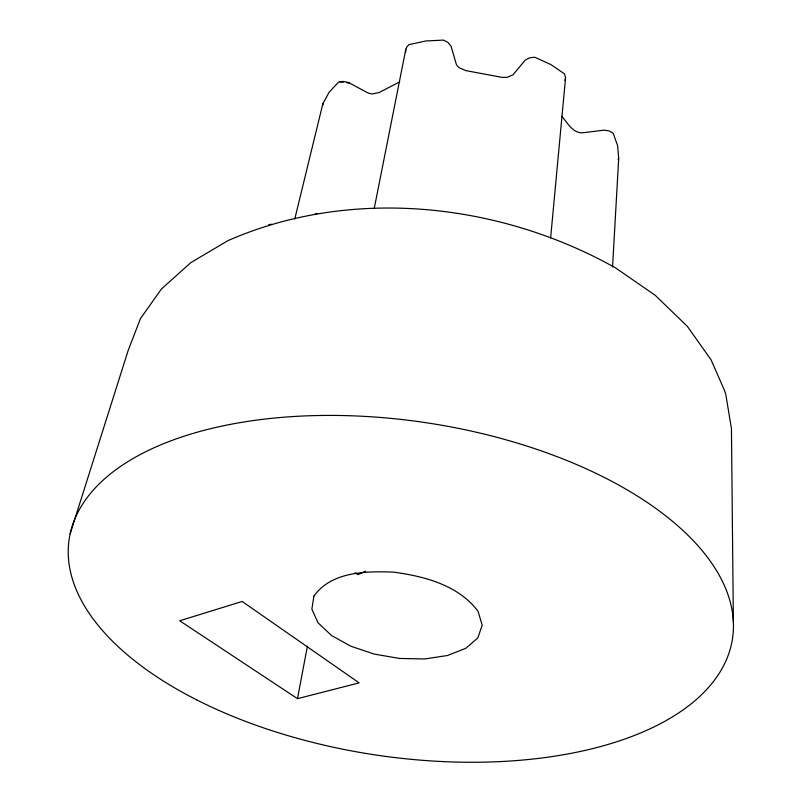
<?xml version="1.0" encoding="UTF-8"?>
<svg xmlns="http://www.w3.org/2000/svg" width="802" height="802" viewBox="0 0 802 802"><rect width="100%" height="100%" fill="white"/><g stroke="black" fill="none" stroke-linecap="round" stroke-linejoin="round"><path stroke-width="1.2" d="M612.548 266.966L618.693 158.525L617.65 145.824L613.229 133.282L609.209 130.967L604.157 130.125L583.996 132.651C573.31 134.385 567.525 122.806 561.721 116.23M550.623 238.014L565.57 77.804L564.488 73.834L550.663 64.451L534.754 57.253L529.621 57.794L525.29 60.09L513.029 74.797L507.105 77.383L501.661 77.303L465.701 70.576L459.245 67.749A11.078 8.672 9.3 0 1 456.278 64.17L451.025 46.145L447.967 42.466L443.446 40.1L425.682 40.992L408.93 44.661L406.975 46.706L405.812 49.273L374.253 208.35M565.57 77.804L564.999 80.521M405.812 49.273L405.732 52.07M297.482 698.662L359.156 682.873L242.154 601.46L179.698 620.768L297.482 698.662L307.407 646.171M294.765 219.046L322.885 103.598L329.191 92.17L338.594 82.125L343.326 81.423L348.399 82.466L367.737 92.821A10.847 8.22 14 0 0 372.76 93.874L379.196 92.491L399.697 81.854M70.155 533.741L128.23 350.273L140.43 318.625L161.413 289.001L190.816 262.635L227.858 240.68C351.336 186.415 499.776 202.685 615.846 268.089L655.214 295.306L687.314 326.314L711.033 359.767L724.567 390.594L725.78 394.303L731.444 428.589L733.369 621.931M618.031 159.518L618.693 158.525M365.582 571.184L358.063 574.623L355.015 572.828M315.136 213.903L317.151 213.442M268.63 224.771L271.246 224.169M339.958 81.734L343.296 82.225M346.624 82.716L349.963 83.207M322.885 103.598L323.086 104.761M313.913 596.046L311.858 609.199L318.003 622.773L331.477 635.475L350.815 646.212L374.203 654.081L399.566 658.452L424.719 658.953L447.486 655.505L465.792 648.317L477.812 637.941L482.172 625.239L478.112 611.385C458.453 585.069 424.378 576.277 393.361 572.107C365.862 571.094 331.697 571.435 313.913 596.046M196.811 699.935A335.376 168.039 8.5 0 0 730.351 648.617A335.376 168.039 8.5 0 0 275.347 417.962A335.376 168.039 8.5 0 0 196.811 699.935"/></g></svg>
